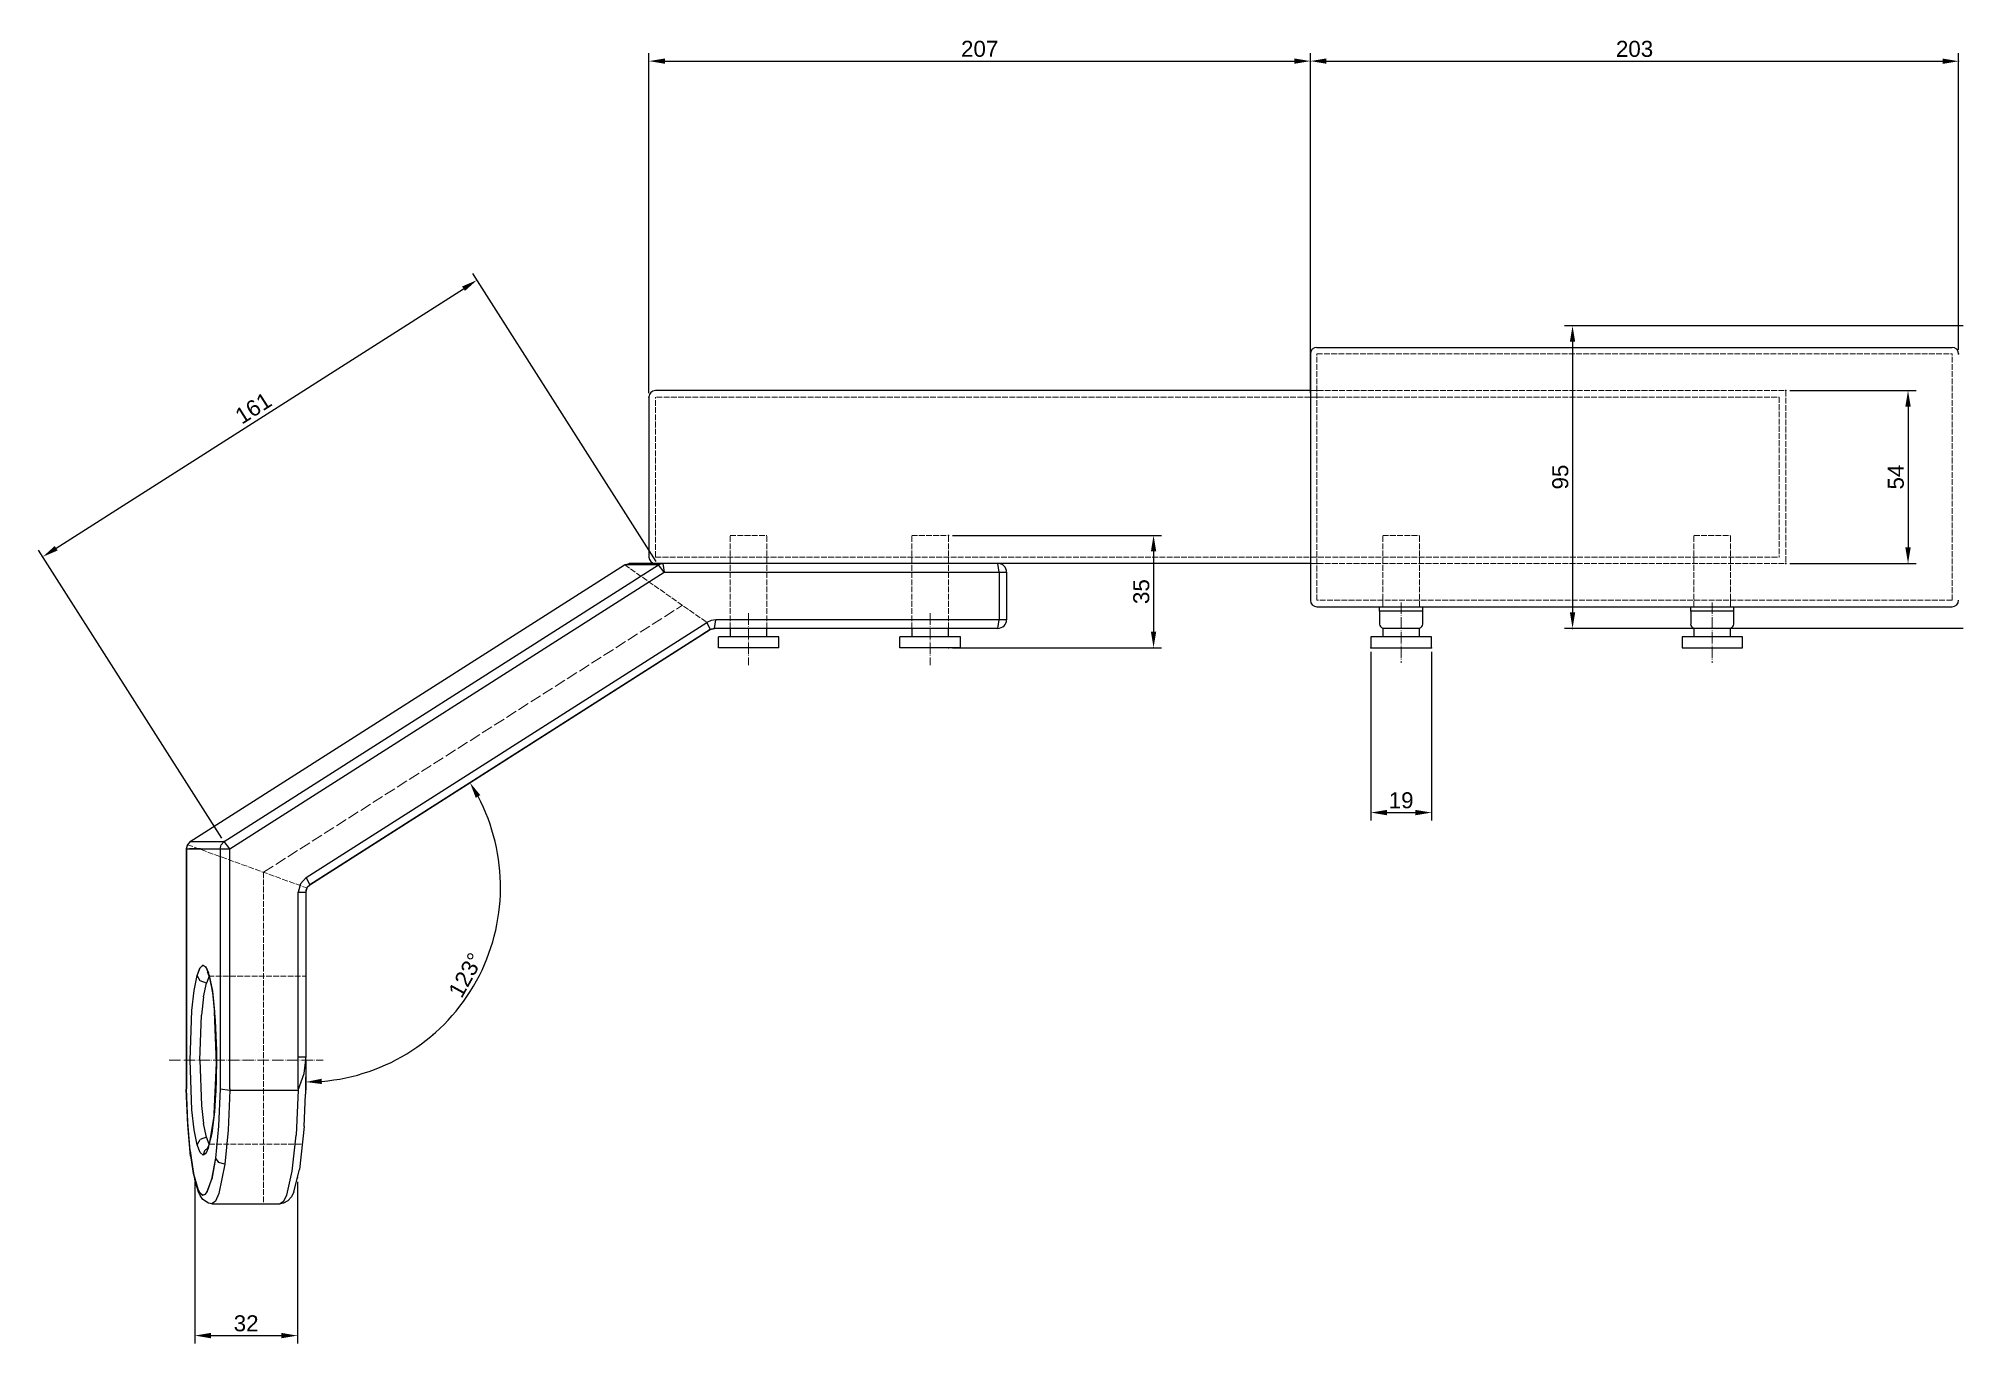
# Model space of a CAD drawing. Header units: millimetres. Extents: x -6198 to -2727, y 3560 to 4988.
# Drawn here: x -6198 to -5598, y 3578 to 3986 of the extents above; entities that cross this region are included whole.
import ezdxf

# ---------------------------------------------------------------- set-up
doc = ezdxf.new("R2010")
doc.units = ezdxf.units.MM
doc.header["$LTSCALE"] = 0.3
doc.linetypes.add('ACAD_ISO02W100', pattern=[15, 12, -3])
doc.linetypes.add('ACAD_ISO04W100', pattern=[30, 24, -3, 0, -3])
doc.layers.add('Ax', color=7, linetype='Continuous')
for name, color, linetype, lineweight in [('Cotas', 1, 'Continuous', 20), ('LCL', 7, 'Continuous', 25), ('LTCE', 7, 'ACAD_ISO02W100', 20), ('LTPE', 7, 'ACAD_ISO04W100', 20)]:
    doc.layers.add(name, color=color, linetype=linetype, lineweight=lineweight)
doc.styles.get("Standard").update_dxf_attribs({"font": 'arial.ttf'})
doc.dimstyles.new('ISO-25 Annotative', dxfattribs={"dimtxt": 2.5, "dimasz": 2.5, "dimexe": 1.25, "dimexo": 0.625, "dimtad": 1, "dimdec": 0, "dimtxsty": 'Standard', "dimcen": 2.5, "dimadec": 0, "dimazin": 0, "dimtfac": 1, "dimtdec": 0, "dimtmove": 0, "dimatfit": 3, "dimfxl": 1, "dimarcsym": 0})

# ---------------------------------------------------------------- blocks, each defined once
blk = doc.blocks.new('*D5')
at = {"layer": 'Ax', "color": 0, "ltscale": 0.5}
for p in [(-5800.33, 3979.04), (-6006.99, 3874.07), (-5800.33, 3874.07)]:
    blk.add_point(p, dxfattribs=at)
at = {"layer": 'Cotas', "color": 0, "lineweight": -2, "ltscale": 0.5}
for p, q in [((-6006.99, 3875.32), (-6006.99, 3981.54)), ((-6001.99, 3979.04), (-5805.33, 3979.04)), ((-5800.33, 3875.32), (-5800.33, 3981.54))]:
    blk.add_line(p, q, dxfattribs=at)
at = {"layer": 'Cotas', "color": 0, "ltscale": 0.5}
for points in [[(-6001.99, 3979.87), (-6001.99, 3978.21), (-6006.99, 3979.04)], [(-5805.33, 3979.87), (-5805.33, 3978.21), (-5800.33, 3979.04)]]:
    blk.add_solid(points, dxfattribs=at)
at = {"layer": 'Cotas', "color": 0, "ltscale": 0.5, "insert": (-5903.66, 3982.84), "char_height": 5, "attachment_point": 5}
blk.add_mtext('207', dxfattribs=at)
blk = doc.blocks.new('*D6')
at = {"layer": 'Ax', "color": 0, "ltscale": 0.5}
for p in [(-5597.78, 3979), (-5800.33, 3887.61), (-5597.8, 3887.57)]:
    blk.add_point(p, dxfattribs=at)
at = {"layer": 'Cotas', "color": 0, "lineweight": -2, "ltscale": 0.5}
for p, q in [((-5800.33, 3888.86), (-5800.31, 3981.54)), ((-5795.31, 3979.04), (-5602.78, 3979)), ((-5597.8, 3888.82), (-5597.78, 3981.5))]:
    blk.add_line(p, q, dxfattribs=at)
at = {"layer": 'Cotas', "color": 0, "ltscale": 0.5}
for points in [[(-5795.31, 3979.87), (-5795.31, 3978.21), (-5800.31, 3979.04)], [(-5602.78, 3979.84), (-5602.78, 3978.17), (-5597.78, 3979)]]:
    blk.add_solid(points, dxfattribs=at)
at = {"layer": 'Cotas', "color": 0, "ltscale": 0.5, "insert": (-5699.05, 3982.83), "char_height": 5, "attachment_point": 5, "rotation": 359.98927}
blk.add_mtext('203', dxfattribs=at)
blk = doc.blocks.new('*D28')
at = {"layer": 'Ax', "color": 0, "ltscale": 0.5}
for p in [(-5651.81, 3876.09), (-5651.81, 3822.09), (-5613.6, 3822.09)]:
    blk.add_point(p, dxfattribs=at)
at = {"layer": 'Cotas', "color": 0, "lineweight": -2, "ltscale": 0.5}
for p, q in [((-5650.56, 3876.09), (-5611.1, 3876.09)), ((-5613.6, 3871.09), (-5613.6, 3827.09)), ((-5650.56, 3822.09), (-5611.1, 3822.09))]:
    blk.add_line(p, q, dxfattribs=at)
at = {"layer": 'Cotas', "color": 0, "ltscale": 0.5}
for points in [[(-5614.43, 3871.09), (-5612.76, 3871.09), (-5613.6, 3876.09)], [(-5614.43, 3827.09), (-5612.76, 3827.09), (-5613.6, 3822.09)]]:
    blk.add_solid(points, dxfattribs=at)
at = {"layer": 'Cotas', "color": 0, "ltscale": 0.5, "insert": (-5617.39, 3849.09), "char_height": 5, "attachment_point": 5, "rotation": 90}
blk.add_mtext('54', dxfattribs=at)
blk = doc.blocks.new('*D34')
at = {"layer": 'Ax', "color": 0, "ltscale": 0.5}
for p in [(-5595.1, 3896.35), (-5718.42, 3801.83), (-5595.1, 3801.83)]:
    blk.add_point(p, dxfattribs=at)
at = {"layer": 'Cotas', "color": 0, "lineweight": -2, "ltscale": 0.5}
for p, q in [((-5596.35, 3896.35), (-5720.92, 3896.35)), ((-5718.42, 3891.35), (-5718.42, 3806.83)), ((-5596.35, 3801.83), (-5720.92, 3801.83))]:
    blk.add_line(p, q, dxfattribs=at)
at = {"layer": 'Cotas', "color": 0, "ltscale": 0.5}
for points in [[(-5719.25, 3891.35), (-5717.59, 3891.35), (-5718.42, 3896.35)], [(-5719.25, 3806.83), (-5717.59, 3806.83), (-5718.42, 3801.83)]]:
    blk.add_solid(points, dxfattribs=at)
at = {"layer": 'Cotas', "color": 0, "ltscale": 0.5, "insert": (-5722.22, 3849.09), "char_height": 5, "attachment_point": 5, "rotation": 90}
blk.add_mtext('95', dxfattribs=at)
blk = doc.blocks.new('*D36')
at = {"layer": 'Ax', "color": 0, "ltscale": 0.5}
for p in [(-5913.41, 3830.86), (-5913.41, 3795.76), (-5849.33, 3795.76)]:
    blk.add_point(p, dxfattribs=at)
at = {"layer": 'Cotas', "color": 0, "lineweight": -2, "ltscale": 0.5}
for p, q in [((-5912.16, 3830.86), (-5846.83, 3830.86)), ((-5849.33, 3825.86), (-5849.33, 3800.76)), ((-5912.16, 3795.76), (-5846.83, 3795.76))]:
    blk.add_line(p, q, dxfattribs=at)
at = {"layer": 'Cotas', "color": 0, "ltscale": 0.5}
for points in [[(-5850.16, 3825.86), (-5848.5, 3825.86), (-5849.33, 3830.86)], [(-5850.16, 3800.76), (-5848.5, 3800.76), (-5849.33, 3795.76)]]:
    blk.add_solid(points, dxfattribs=at)
at = {"layer": 'Cotas', "color": 0, "ltscale": 0.5, "insert": (-5853.14, 3813.31), "char_height": 5, "attachment_point": 5, "rotation": 90}
blk.add_mtext('35', dxfattribs=at)
blk = doc.blocks.new('*D37')
at = {"layer": 'Ax', "color": 0, "ltscale": 0.5}
for p in [(-5781.43, 3795.76), (-5762.52, 3795.76), (-5762.52, 3744.27)]:
    blk.add_point(p, dxfattribs=at)
at = {"layer": 'Cotas', "color": 0, "lineweight": -2, "ltscale": 0.5}
for p, q in [((-5781.43, 3794.51), (-5781.43, 3741.77)), ((-5762.52, 3794.51), (-5762.52, 3741.77)), ((-5776.43, 3744.27), (-5767.52, 3744.27))]:
    blk.add_line(p, q, dxfattribs=at)
at = {"layer": 'Cotas', "color": 0, "ltscale": 0.5}
for points in [[(-5776.43, 3745.11), (-5776.43, 3743.44), (-5781.43, 3744.27)], [(-5767.52, 3745.11), (-5767.52, 3743.44), (-5762.52, 3744.27)]]:
    blk.add_solid(points, dxfattribs=at)
at = {"layer": 'Cotas', "color": 0, "ltscale": 0.5, "insert": (-5771.98, 3748.08), "char_height": 5, "attachment_point": 5}
blk.add_mtext('19', dxfattribs=at)
blk = doc.blocks.new('*D40')
at = {"layer": 'Ax', "color": 0, "ltscale": 0.5}
for p in [(-6060.72, 3910.63), (-6004.04, 3821.67), (-6139.74, 3735.22)]:
    blk.add_point(p, dxfattribs=at)
at = {"layer": 'Cotas', "color": 0, "lineweight": -2, "ltscale": 0.5}
for p, q in [((-6004.72, 3822.72), (-6062.06, 3912.73)), ((-6192.2, 3826.86), (-6064.94, 3907.94)), ((-6140.41, 3736.27), (-6197.76, 3826.28))]:
    blk.add_line(p, q, dxfattribs=at)
at = {"layer": 'Cotas', "color": 0, "ltscale": 0.5}
for points in [[(-6065.38, 3908.64), (-6064.49, 3907.24), (-6060.72, 3910.63)], [(-6192.65, 3827.56), (-6191.75, 3826.16), (-6196.41, 3824.17)]]:
    blk.add_solid(points, dxfattribs=at)
at = {"layer": 'Cotas', "color": 0, "ltscale": 0.5, "insert": (-6130.61, 3870.61), "char_height": 5, "attachment_point": 5, "rotation": 32.5018}
blk.add_mtext('161', dxfattribs=at)
blk = doc.blocks.new('*D41')
at = {"layer": 'Ax', "color": 0, "ltscale": 0.5}
for p in [(-5987.9, 3801.42), (-6112.96, 3721.74), (-6114.22, 3719.43), (-6074.44, 3674.9), (-6114.22, 3667.82)]:
    blk.add_point(p, dxfattribs=at)
at = {"layer": 'Cotas', "color": 0, "lineweight": -2, "ltscale": 0.5}
blk.add_line((-6114.22, 3666.57), (-6114.22, 3657.6), dxfattribs=at)
blk.add_arc((-6114.22, 3720.94), 60.84, 274.71011, 27.79165, dxfattribs=at)
at = {"layer": 'Cotas', "color": 0, "ltscale": 0.5}
for points in [[(-6061.12, 3748.88), (-6059.68, 3749.72), (-6062.91, 3753.63)], [(-6109.19, 3659.47), (-6109.26, 3661.13), (-6114.22, 3660.1)]]:
    blk.add_solid(points, dxfattribs=at)
at = {"layer": 'Cotas', "color": 0, "ltscale": 0.5, "insert": (-6064.22, 3693.5), "char_height": 5, "attachment_point": 5, "rotation": 61.25088}
blk.add_mtext('123°', dxfattribs=at)
blk = doc.blocks.new('*D42')
at = {"layer": 'Ax', "color": 0, "ltscale": 0.5}
for p in [(-6148.86, 3630.04), (-6116.85, 3630.17), (-6116.85, 3580.88)]:
    blk.add_point(p, dxfattribs=at)
at = {"layer": 'Cotas', "color": 0, "lineweight": -2, "ltscale": 0.5}
for p, q in [((-6148.86, 3628.79), (-6148.86, 3578.38)), ((-6116.85, 3628.92), (-6116.85, 3578.38)), ((-6143.86, 3580.88), (-6121.85, 3580.88))]:
    blk.add_line(p, q, dxfattribs=at)
at = {"layer": 'Cotas', "color": 0, "ltscale": 0.5}
for points in [[(-6143.86, 3581.72), (-6143.86, 3580.05), (-6148.86, 3580.88)], [(-6121.85, 3581.72), (-6121.85, 3580.05), (-6116.85, 3580.88)]]:
    blk.add_solid(points, dxfattribs=at)
at = {"layer": 'Cotas', "color": 0, "ltscale": 0.5, "insert": (-6132.85, 3584.69), "char_height": 5, "attachment_point": 5}
blk.add_mtext('32', dxfattribs=at)

msp = doc.modelspace()

# ---------------------------------------------------------------- linework, layer by layer
at = {"layer": 'LCL'}
for p, q in [((-5798.3, 3889.6), (-5599.82, 3889.6)), ((-5800.33, 3887.57), (-5800.33, 3810.61)), ((-5800.33, 3876.09), (-6004.97, 3876.09)), ((-6006.99, 3874.07), (-6006.99, 3824.11)), ((-6014.57, 3821.67), (-6013.14, 3822.09)), ((-5800.33, 3822.09), (-6013.14, 3822.09)), ((-6002.62, 3822.09), (-6004.04, 3821.67)), ((-6002.62, 3822.09), (-6002.24, 3819.39)), ((-5897.59, 3819.39), (-5897.96, 3822.09)), ((-6150.29, 3735.21), (-6014.59, 3821.66)), ((-6139.74, 3735.22), (-6004.04, 3821.67)), ((-6137.94, 3732.93), (-6002.24, 3819.39)), ((-6014.59, 3821.66), (-6014.57, 3821.67)), ((-6004.04, 3821.67), (-6014.57, 3821.67)), ((-6002.24, 3819.39), (-6004.04, 3821.67)), ((-6002.24, 3819.39), (-5895.26, 3819.39)), ((-5897.59, 3819.39), (-5897.59, 3804.53)), ((-5895.26, 3819.39), (-5895.26, 3804.53)), ((-5987.58, 3804.32), (-5988.95, 3803.7)), ((-5986.1, 3804.53), (-5987.58, 3804.32)), ((-5986.47, 3801.83), (-5986.1, 3804.53)), ((-5895.26, 3804.53), (-5986.1, 3804.53)), ((-5897.96, 3801.83), (-5897.59, 3804.53)), ((-5798.3, 3808.58), (-5599.82, 3808.58)), ((-5778.73, 3807.23), (-5778.73, 3803.18)), ((-5765.22, 3807.23), (-5778.73, 3807.23)), ((-5765.22, 3803.18), (-5765.22, 3807.23)), ((-5681.51, 3807.23), (-5681.51, 3803.18)), ((-5668.01, 3807.23), (-5681.51, 3807.23)), ((-5668.01, 3803.18), (-5668.01, 3807.23)), ((-6114.05, 3724), (-5988.95, 3803.7)), ((-6112.98, 3721.72), (-5987.88, 3801.42)), ((-5990.3, 3799.88), (-6112.98, 3721.72)), ((-6112.96, 3721.74), (-5987.9, 3801.42)), ((-5989.83, 3800.18), (-5990.3, 3799.88)), ((-5987.88, 3801.42), (-5989.83, 3800.18)), ((-5988.95, 3803.7), (-5987.86, 3801.44)), ((-5988.95, 3803.7), (-5987.88, 3801.42)), ((-5987.88, 3801.42), (-5987.9, 3801.42)), ((-5986.47, 3801.83), (-5987.88, 3801.42)), ((-5987.88, 3801.42), (-5987.86, 3801.44)), ((-5987.86, 3801.44), (-5986.47, 3801.83)), ((-5897.96, 3801.83), (-5986.47, 3801.83)), ((-5985.31, 3795.76), (-5985.31, 3799.13)), ((-5966.41, 3799.13), (-5985.31, 3799.13)), ((-5981.6, 3801.83), (-5981.6, 3799.13)), ((-5970.12, 3799.13), (-5970.12, 3801.83)), ((-5966.41, 3795.76), (-5966.41, 3799.13)), ((-5940.11, 3801.83), (-5940.11, 3801.83)), ((-5928.6, 3795.76), (-5928.6, 3799.13)), ((-5909.7, 3799.13), (-5928.6, 3799.13)), ((-5924.89, 3801.83), (-5924.89, 3799.13)), ((-5913.41, 3799.13), (-5913.41, 3801.83)), ((-5909.7, 3795.76), (-5909.7, 3799.13)), ((-5781.43, 3799.13), (-5781.43, 3795.76)), ((-5762.52, 3799.13), (-5781.43, 3799.13)), ((-5777.71, 3801.83), (-5777.71, 3799.13)), ((-5766.24, 3801.83), (-5777.71, 3801.83)), ((-5766.24, 3799.13), (-5766.24, 3801.83)), ((-5762.52, 3795.76), (-5762.52, 3799.13)), ((-5684.21, 3799.13), (-5684.21, 3795.76)), ((-5665.31, 3799.13), (-5684.21, 3799.13)), ((-5680.5, 3801.83), (-5680.5, 3799.13)), ((-5669.02, 3801.83), (-5680.5, 3801.83)), ((-5669.02, 3799.13), (-5669.02, 3801.83)), ((-5665.31, 3795.76), (-5665.31, 3799.13)), ((-5966.41, 3795.76), (-5985.31, 3795.76)), ((-5909.7, 3795.76), (-5928.6, 3795.76)), ((-5781.43, 3795.76), (-5762.52, 3795.76)), ((-5684.21, 3795.76), (-5665.31, 3795.76)), ((-6151.2, 3734.23), (-6151.54, 3732.93)), ((-6151.54, 3732.93), (-6137.94, 3732.93)), ((-6151.54, 3732.93), (-6151.54, 3657.9)), ((-6151.51, 3732.93), (-6151.18, 3734.24)), ((-6151.51, 3732.93), (-6151.51, 3657.95)), ((-6150.29, 3735.21), (-6151.2, 3734.23)), ((-6151.18, 3734.24), (-6150.26, 3735.22)), ((-6147.15, 3732.93), (-6150.53, 3732.93)), ((-6150.26, 3735.22), (-6150.29, 3735.21)), ((-6150.26, 3735.22), (-6139.74, 3735.22)), ((-6140.99, 3732.93), (-6140.66, 3734.24)), ((-6140.99, 3732.93), (-6140.99, 3657.95)), ((-6140.66, 3734.24), (-6139.74, 3735.22)), ((-6137.94, 3732.93), (-6139.74, 3735.22)), ((-6137.94, 3657.95), (-6137.94, 3732.93)), ((-6115.88, 3722.04), (-6116.55, 3719.43)), ((-6114.05, 3724), (-6115.88, 3722.04)), ((-6113.92, 3720.73), (-6114.25, 3719.43)), ((-6113.89, 3720.75), (-6114.22, 3719.43)), ((-6114.18, 3719.93), (-6114.22, 3719.43)), ((-6113.76, 3720.96), (-6114.18, 3719.93)), ((-6112.96, 3721.74), (-6114.05, 3724)), ((-6114.05, 3724), (-6112.98, 3721.72)), ((-6113.92, 3720.73), (-6113, 3721.71)), ((-6112.98, 3721.72), (-6113.89, 3720.75)), ((-6113.76, 3720.96), (-6112.98, 3721.72)), ((-6112.98, 3721.72), (-6113, 3721.71)), ((-6112.98, 3721.72), (-6112.96, 3721.74)), ((-6116.55, 3657.95), (-6116.55, 3719.43)), ((-6116.55, 3719.43), (-6114.22, 3719.43)), ((-6114.25, 3719.43), (-6114.25, 3667.82)), ((-6114.22, 3719.43), (-6114.22, 3667.82)), ((-6148.13, 3693.37), (-6147.21, 3695.8)), ((-6147.28, 3695.69), (-6146.39, 3696.6)), ((-6147.21, 3695.8), (-6146.25, 3696.61)), ((-6146.39, 3696.6), (-6145.49, 3696.1)), ((-6146.25, 3696.61), (-6145.29, 3695.8)), ((-6145.49, 3696.1), (-6144.61, 3694.19)), ((-6145.29, 3695.8), (-6144.37, 3693.37)), ((-6149.07, 3688.66), (-6148.13, 3693.37)), ((-6148.13, 3693.37), (-6147.28, 3695.69)), ((-6147.23, 3691.67), (-6148.13, 3693.37)), ((-6145.28, 3690.96), (-6147.23, 3691.67)), ((-6146.14, 3686.69), (-6145.28, 3690.96)), ((-6144.45, 3693.17), (-6145.28, 3690.96)), ((-6144.81, 3694.32), (-6144.98, 3694.5)), ((-6144.98, 3694.5), (-6144.77, 3694.06)), ((-6144.61, 3694.19), (-6144.81, 3694.32)), ((-6144.77, 3694.06), (-6144.45, 3693.17)), ((-6144.77, 3694.06), (-6144.3, 3692.66)), ((-6144.37, 3693.37), (-6144.61, 3694.19)), ((-6144.45, 3693.17), (-6144.3, 3692.66)), ((-6144.37, 3693.37), (-6143.41, 3688.49)), ((-6144.37, 3693.37), (-6143.26, 3687.39)), ((-6144.3, 3692.66), (-6144.37, 3693.37)), ((-6144.3, 3692.66), (-6143.4, 3688.05)), ((-6149.78, 3682.42), (-6149.07, 3688.66)), ((-6146.14, 3686.69), (-6146.78, 3681.01)), ((-6143.41, 3688.49), (-6142.69, 3682.01)), ((-6143.4, 3688.05), (-6142.69, 3681.56)), ((-6143.26, 3687.39), (-6142.49, 3679.33)), ((-6150.39, 3666.91), (-6149.78, 3682.42)), ((-6147.33, 3666.91), (-6146.78, 3681.01)), ((-6142.12, 3665.94), (-6142.69, 3682.01)), ((-6142.69, 3681.56), (-6142.14, 3666.43)), ((-6142.49, 3679.33), (-6142.14, 3669.94)), ((-6149.78, 3651.4), (-6150.39, 3666.91)), ((-6147.33, 3666.91), (-6146.78, 3652.81)), ((-6142.83, 3650.18), (-6142.12, 3665.94)), ((-6142.14, 3666.43), (-6142.36, 3657.37)), ((-6142.14, 3669.94), (-6142.23, 3659.97)), ((-6114.22, 3667.82), (-6116.55, 3667.82)), ((-6114.74, 3662.8), (-6114.21, 3666.98)), ((-6114.21, 3666.98), (-6114.26, 3656.32)), ((-6114.21, 3667.09), (-6114.25, 3667.82)), ((-6114.21, 3667.09), (-6114.22, 3667.82)), ((-6114.22, 3667.82), (-6114.22, 3667.82)), ((-6114.21, 3666.98), (-6114.21, 3667.09)), ((-6114.21, 3666.98), (-6114.21, 3666.98)), ((-6142.23, 3659.97), (-6142.78, 3650.78)), ((-6116.55, 3657.6), (-6114.74, 3662.8)), ((-6151.51, 3657.95), (-6151.54, 3657.95)), ((-6151.51, 3657.95), (-6151.54, 3657.9)), ((-6151.54, 3657.9), (-6151.51, 3657.85)), ((-6151.09, 3646.72), (-6151.54, 3657.9)), ((-6151.51, 3657.85), (-6151.51, 3657.95)), ((-6151.11, 3647.59), (-6151.51, 3657.95)), ((-6151.11, 3647.52), (-6151.51, 3657.85)), ((-6142.36, 3657.37), (-6142.96, 3649.28)), ((-6140.99, 3657.95), (-6141.47, 3646.29)), ((-6140.99, 3657.95), (-6137.94, 3657.6)), ((-6137.94, 3657.6), (-6138.46, 3645.11)), ((-6137.94, 3657.95), (-6137.94, 3657.6)), ((-6137.94, 3657.6), (-6116.55, 3657.6)), ((-6116.55, 3657.6), (-6117.18, 3643.47)), ((-6116.55, 3657.95), (-6116.55, 3657.6)), ((-6114.71, 3646.16), (-6114.26, 3656.32)), ((-6149.07, 3645.16), (-6149.78, 3651.4)), ((-6146.78, 3652.81), (-6146.14, 3647.14)), ((-6142.96, 3649.28), (-6144.45, 3640.65)), ((-6142.96, 3649.28), (-6143.83, 3643.2)), ((-6142.78, 3650.78), (-6143.69, 3643.58)), ((-6142.83, 3650.18), (-6143.61, 3644.04)), ((-6150.34, 3638.61), (-6151.11, 3647.59)), ((-6150.34, 3638.56), (-6151.11, 3647.52)), ((-6150.19, 3636.97), (-6151.09, 3646.72)), ((-6148.13, 3640.45), (-6149.07, 3645.16)), ((-6148.13, 3640.45), (-6147.23, 3642.15)), ((-6145.28, 3642.86), (-6147.23, 3642.15)), ((-6145.28, 3642.86), (-6146.14, 3647.14)), ((-6144.45, 3640.65), (-6145.28, 3642.86)), ((-6143.69, 3643.58), (-6144.88, 3638.88)), ((-6144.61, 3639.63), (-6143.61, 3644.04)), ((-6143.83, 3643.2), (-6144.6, 3640.19)), ((-6141.47, 3646.29), (-6142.44, 3636.32)), ((-6138.46, 3645.11), (-6139.5, 3634.44)), ((-6118.43, 3632.2), (-6117.18, 3643.47)), ((-6114.71, 3646.16), (-6116.18, 3632.78)), ((-6149.26, 3631.48), (-6150.34, 3638.61)), ((-6150.34, 3638.56), (-6149.25, 3631.45)), ((-6150.19, 3636.97), (-6148.84, 3629.18)), ((-6147.22, 3638.03), (-6148.13, 3640.45)), ((-6146.25, 3637.2), (-6147.22, 3638.03)), ((-6145.87, 3638.59), (-6146.25, 3637.2)), ((-6145.41, 3637.82), (-6146.25, 3637.2)), ((-6145.55, 3637.64), (-6146.25, 3637.2)), ((-6144.84, 3639.58), (-6145.87, 3638.59)), ((-6144.88, 3638.88), (-6145.55, 3637.64)), ((-6144.61, 3639.63), (-6145.41, 3637.82)), ((-6144.6, 3640.19), (-6144.98, 3639.32)), ((-6144.84, 3639.58), (-6144.98, 3639.32)), ((-6144.98, 3639.32), (-6144.8, 3639.5)), ((-6144.6, 3640.19), (-6144.84, 3639.58)), ((-6144.8, 3639.5), (-6144.61, 3639.63)), ((-6144.45, 3640.65), (-6144.6, 3640.19)), ((-6142.44, 3636.32), (-6143.63, 3629.74)), ((-6142.44, 3636.32), (-6143.62, 3629.75)), ((-6142.44, 3636.32), (-6141.47, 3634.99)), ((-6147.92, 3626.7), (-6149.26, 3631.48)), ((-6149.25, 3631.45), (-6147.91, 3626.68)), ((-6139.5, 3634.44), (-6141.47, 3634.99)), ((-6139.5, 3634.44), (-6141.36, 3625.28)), ((-6120.15, 3624.75), (-6118.43, 3632.2)), ((-6117.95, 3625.82), (-6116.18, 3632.78)), ((-6148.84, 3629.18), (-6147.84, 3625.91)), ((-6147.19, 3625.36), (-6147.92, 3626.7)), ((-6147.18, 3625.35), (-6147.91, 3626.68)), ((-6147.25, 3624.63), (-6147.84, 3625.91)), ((-6146.36, 3623.36), (-6147.25, 3624.63)), ((-6146.45, 3624.78), (-6147.19, 3625.36)), ((-6147.18, 3625.35), (-6146.44, 3624.78)), ((-6145.71, 3624.95), (-6146.45, 3624.78)), ((-6146.44, 3624.78), (-6145.71, 3624.96)), ((-6144.99, 3625.85), (-6145.71, 3624.96)), ((-6144.99, 3625.85), (-6145.71, 3624.95)), ((-6144.99, 3625.85), (-6143.62, 3629.75)), ((-6143.63, 3629.74), (-6144.99, 3625.85)), ((-6141.36, 3625.28), (-6142.44, 3622.88)), ((-6121.14, 3622.75), (-6120.15, 3624.75)), ((-6119.83, 3622.95), (-6118.72, 3624.27)), ((-6117.95, 3625.82), (-6118.72, 3624.27)), ((-6144.61, 3622.21), (-6146.36, 3623.36)), ((-6143.57, 3622.06), (-6144.61, 3622.21)), ((-6142.44, 3622.88), (-6143.57, 3622.06)), ((-6143.57, 3622.06), (-6122.18, 3622.06)), ((-6121.14, 3622.75), (-6122.18, 3622.06)), ((-6121.15, 3622.21), (-6122.18, 3622.06)), ((-6119.83, 3622.95), (-6121.15, 3622.21))]:
    msp.add_line(p, q, dxfattribs=at)
at = {"layer": 'LCL', "ltscale": 0.5}
for p, q in [((-5778.73, 3807.23), (-5778.73, 3808.58)), ((-5765.22, 3807.23), (-5765.22, 3808.58)), ((-5681.51, 3807.23), (-5681.51, 3808.58)), ((-5668.01, 3807.23), (-5668.01, 3808.58))]:
    msp.add_line(p, q, dxfattribs=at)
at = {"layer": 'LCL', "ltscale": 0.3}
for centre, radius, start, end in [((-5798.3, 3887.57), 2.03, 90.02089, 179.97911), ((-5599.82, 3887.57), 2.03, 0.02089, 89.97911), ((-6004.96, 3874.07), 2.03, 90.02089, 179.97911), ((-6004.96, 3824.11), 2.03, 180.02089, 269.97911), ((-5798.3, 3810.61), 2.03, 180.02089, 269.97911), ((-5599.82, 3810.61), 2.03, 270.02089, 359.97911), ((-5777.14, 3803.32), 1.59, 184.85642, 248.88338), ((-5766.81, 3803.32), 1.59, 291.11662, 355.14358), ((-5679.93, 3803.32), 1.59, 184.85642, 248.88338), ((-5669.6, 3803.32), 1.59, 291.11662, 355.14358)]:
    msp.add_arc(centre, radius, start, end, dxfattribs=at)
at = {"layer": 'LCL', "ltscale": 0.5}
for centre, start, end in [((-5897.96, 3819.39), 0.02089, 89.97911), ((-5897.96, 3804.53), 270.02089, 359.97911)]:
    msp.add_arc(centre, 2.7, start, end, dxfattribs=at)
at = {"layer": 'LTCE', "ltscale": 0.5}
for p, q in [((-5798.3, 3887.57), (-5599.82, 3887.57)), ((-5798.3, 3810.61), (-5798.3, 3887.57)), ((-5599.82, 3810.61), (-5599.82, 3887.57)), ((-5800.33, 3876.09), (-5651.81, 3876.09)), ((-5651.81, 3876.09), (-5651.81, 3822.09)), ((-5800.33, 3874.07), (-6004.97, 3874.07)), ((-6004.97, 3824.11), (-6004.97, 3874.07)), ((-5800.33, 3874.07), (-5653.83, 3874.07)), ((-5653.83, 3874.07), (-5653.83, 3824.11)), ((-5981.6, 3801.83), (-5981.6, 3830.86)), ((-5981.6, 3830.86), (-5970.12, 3830.86)), ((-5970.12, 3801.83), (-5970.12, 3830.86)), ((-5924.89, 3801.83), (-5924.89, 3830.86)), ((-5924.89, 3830.86), (-5913.41, 3830.86)), ((-5913.41, 3801.83), (-5913.41, 3830.86)), ((-5777.71, 3830.86), (-5766.24, 3830.86)), ((-5777.71, 3808.58), (-5777.71, 3830.86)), ((-5766.24, 3808.58), (-5766.24, 3830.86)), ((-5680.5, 3808.58), (-5680.5, 3830.86)), ((-5680.5, 3830.86), (-5669.02, 3830.86)), ((-5669.02, 3808.58), (-5669.02, 3830.86)), ((-6004.97, 3824.11), (-5653.83, 3824.11)), ((-5800.33, 3822.09), (-5651.81, 3822.09)), ((-6014.57, 3821.67), (-5988.95, 3803.7)), ((-5599.82, 3810.61), (-5798.3, 3810.61)), ((-6151.18, 3734.24), (-6113.92, 3720.73)), ((-6127.42, 3725.63), (-6127.42, 3622.06)), ((-6144.62, 3693.14), (-6114.25, 3693.14)), ((-6144.47, 3640.7), (-6115.31, 3640.7))]:
    msp.add_line(p, q, dxfattribs=at)
at = {"layer": 'LTCE'}
msp.add_line((-6127.42, 3725.63), (-5996.53, 3809.02), dxfattribs=at)
at = {"layer": 'LTPE', "ltscale": 0.5}
for p, q in [((-5771.98, 3809.93), (-5771.98, 3791.03)), ((-5674.76, 3809.93), (-5674.76, 3791.03)), ((-5975.86, 3806.56), (-5975.86, 3790.36)), ((-5919.15, 3806.56), (-5919.15, 3790.36)), ((-6156.94, 3666.91), (-6108.81, 3666.91))]:
    msp.add_line(p, q, dxfattribs=at)

# ---------------------------------------------------------------- dimensions: what is measured, and where the dimension line sits
at = {"layer": 'Cotas', "ltscale": 0.5}
for p1, p2, distance, picture, middle in [((-6006.99, 3874.07), (-5800.33, 3874.07), 104.97, '*D5', (-5903.66, 3982.84)), ((-5800.33, 3887.61), (-5597.8, 3887.57), 91.43, '*D6', (-5699.05, 3982.83)), ((-6139.74, 3735.22), (-6004.04, 3821.67), 105.47, '*D40', (-6130.61, 3870.61))]:
    dim = msp.add_aligned_dim(p1=p1, p2=p2, distance=distance, dimstyle='ISO-25 Annotative', dxfattribs=at)
    dim.commit()
    dim.dimension.update_dxf_attribs({"geometry": picture, "text_midpoint": middle})
for base, p1, p2, picture, middle in [((-5718.42, 3801.83), (-5595.1, 3896.35), (-5595.1, 3801.83), '*D34', (-5722.22, 3849.09)), ((-5613.6, 3822.09), (-5651.81, 3876.09), (-5651.81, 3822.09), '*D28', (-5617.39, 3849.09)), ((-5849.33, 3795.76), (-5913.41, 3830.86), (-5913.41, 3795.76), '*D36', (-5853.14, 3813.31))]:
    dim = msp.add_linear_dim(base=base, p1=p1, p2=p2, angle=90, dimstyle='ISO-25 Annotative', dxfattribs=at)
    dim.commit()
    dim.dimension.update_dxf_attribs({"geometry": picture, "text_midpoint": middle})
dim = msp.add_angular_dim_2l(base=(-6074.44, 3674.9), line1=((-6112.96, 3721.74), (-5987.9, 3801.42)), line2=((-6114.22, 3719.43), (-6114.22, 3667.82)), dimstyle='ISO-25 Annotative', override={"dimscale": 0}, dxfattribs=at)
dim.commit()
dim.dimension.update_dxf_attribs({"geometry": '*D41', "text_midpoint": (-6064.22, 3693.5)})
for base, p1, p2, picture, middle in [((-5762.52, 3744.27), (-5781.43, 3795.76), (-5762.52, 3795.76), '*D37', (-5771.98, 3748.08)), ((-6116.85, 3580.88), (-6148.86, 3630.04), (-6116.85, 3630.17), '*D42', (-6132.85, 3584.69))]:
    dim = msp.add_linear_dim(base=base, p1=p1, p2=p2, dimstyle='ISO-25 Annotative', dxfattribs=at)
    dim.commit()
    dim.dimension.update_dxf_attribs({"geometry": picture, "text_midpoint": middle})

doc.saveas('drawing.dxf')
